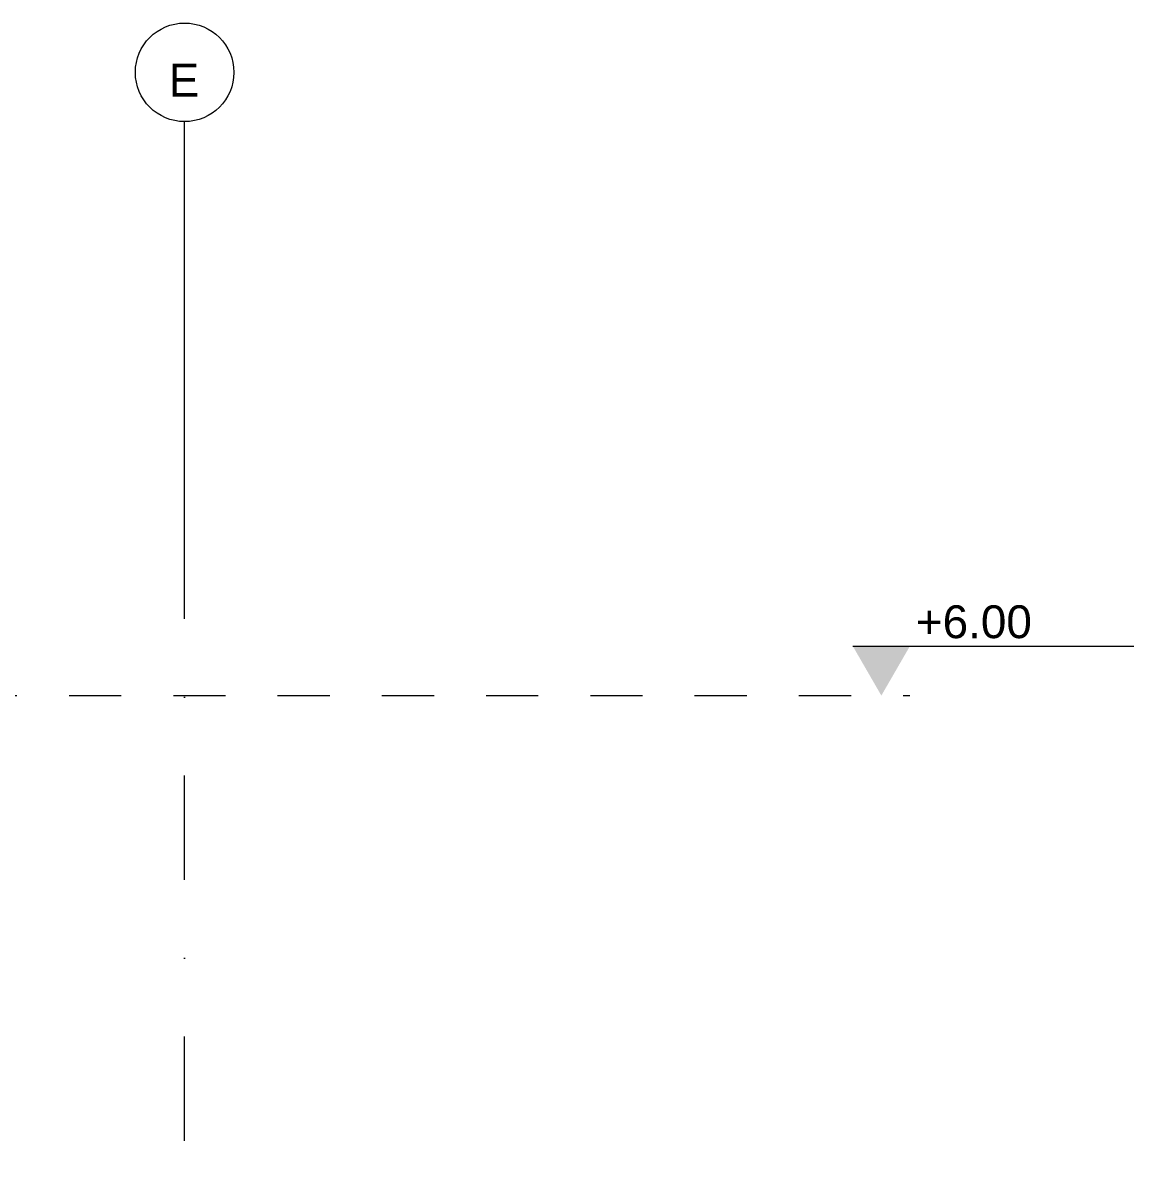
# Model space of a CAD drawing. Header units: centimetres. Extents: x -1339 to 248, y -200 to 805.
# Drawn here: x -93.3 to 245, y 453.4 to 804.8 of the extents above; entities that cross this region are included whole.
import ezdxf

# ---------------------------------------------------------------- set-up
doc = ezdxf.new("R2010")
doc.units = ezdxf.units.CM
doc.linetypes.add('Dash', pattern=[31.75, 15.875, -15.875])
doc.linetypes.add('Dash dot', pattern=[79.375, 31.75, -23.8125, 0, -23.8125])
for name, color, linetype, lineweight in [('A-FLOR-LEVL', 7, 'Continuous', 9), ('S-GRID', 7, 'Continuous', 9), ('S-GRID-IDEN', 7, 'Continuous', 9)]:
    doc.layers.add(name, color=color, linetype=linetype, lineweight=lineweight)
doc.styles.add('Arial', font='arial.ttf', dxfattribs={"height": 10})

# ---------------------------------------------------------------- blocks, each defined once
blk = doc.blocks.new('Level - w_ name-271244-Б-Б')
at = {"layer": 'A-FLOR-LEVL'}
blk.add_hatch(color=256, dxfattribs=at).paths.add_polyline_path([(159.43, 15), (176.75, 15), (168.09, 0)])
blk.add_line((159.43, 15), (245.01, 15), dxfattribs=at)
blk = doc.blocks.new('Grid - TEC_GRID_CIRCLE-145857-Б-Б')
at = {"layer": 'S-GRID-IDEN'}
blk.add_circle((-234.09, 789.77), 15, dxfattribs=at)

msp = doc.modelspace()

# ---------------------------------------------------------------- linework, layer by layer
at = {"layer": 'A-FLOR-LEVL', "linetype": 'Dash'}
msp.add_line((-1317.52, 600), (176.75, 600), dxfattribs=at)
at = {"layer": 'S-GRID', "color": 1, "lineweight": 18, "true_color": 0xff0000}
msp.add_line((-44.09, 649.77), (-44.09, 774.77), dxfattribs=at)
at = {"layer": 'S-GRID', "color": 1, "linetype": 'Dash dot', "lineweight": 18, "true_color": 0xff0000}
msp.add_line((-44.09, -91.88), (-44.09, 649.77), dxfattribs=at)

# ---------------------------------------------------------------- block references
at = {"layer": 'A-FLOR-LEVL'}
msp.add_blockref('Level - w_ name-271244-Б-Б', (0, 600), dxfattribs=at)
at = {"layer": 'S-GRID-IDEN'}
msp.add_blockref('Grid - TEC_GRID_CIRCLE-145857-Б-Б', (190, 0), dxfattribs=at)

# ---------------------------------------------------------------- texts
at = {"layer": 'A-FLOR-LEVL', "insert": (178.59, 622.41), "char_height": 10, "width": 36.4, "attachment_point": 4, "line_spacing_factor": 0.936439, "style": 'Arial'}
msp.add_mtext('\\pt5,10,15,20,25,30,35,40,45,50,55,60,65,70,75,80,85,90,95,100,105,110,115,120,125,130,135,140,145,150,155,160;+6.00', dxfattribs=at)
at = {"layer": 'S-GRID-IDEN', "insert": (-44.27, 787.38), "char_height": 10, "width": 9.9, "attachment_point": 5, "line_spacing_factor": 0.936439, "style": 'Arial'}
msp.add_mtext('\\pt50,100,150,200,250,300,350,400,450,500,550,600,650,700,750,800,850,900,950,1000,1050,1100,1150,1200,1250,1300,1350,1400,1450,1500,1550,1600;Е', dxfattribs=at)

doc.saveas('drawing.dxf')
